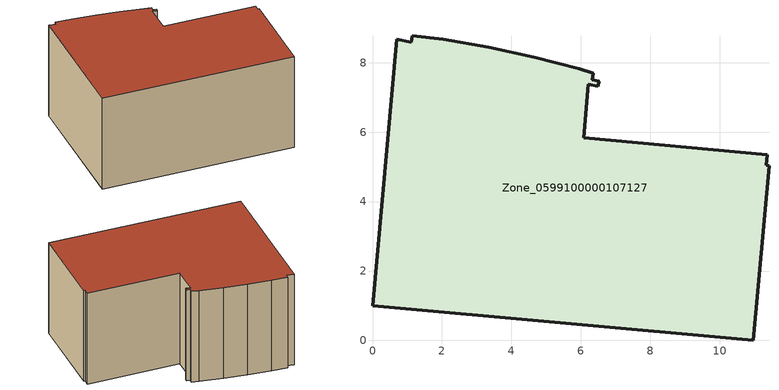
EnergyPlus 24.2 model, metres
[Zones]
Zone_0599100000107127
 floor ground (C_G): 4.66,8.16 5.95,7.82 6.36,7.7 6.32,7.51 6.54,7.46 6.49,7.32 6.22,7.38 6.09,5.84 11.38,5.36 11.34,5.04 11.42,5.03 10.96,0 0,1 0.69,8.68 1.12,8.59 1.15,8.78 2.04,8.67 3.35,8.44 z0
 wall outside (C_F): 6.09,5.84 6.22,7.38 6.49,7.32 6.54,7.46 6.32,7.51 6.36,7.7 5.95,7.82 4.66,8.16 3.35,8.44 2.04,8.67 1.15,8.78 1.12,8.59 0.69,8.68 0,1 10.96,0 11.42,5.03 11.34,5.04 11.38,5.36 6.09,5.84 z0:5.76
 roof outside (C_R): 6.32,7.51 6.36,7.7 5.95,7.82 4.66,8.16 3.35,8.44 2.04,8.67 1.15,8.78 1.12,8.59 0.69,8.68 0,1 10.96,0 11.42,5.03 11.34,5.04 11.38,5.36 6.09,5.84 6.22,7.38 6.49,7.32 6.54,7.46 z5.76
[BUILDING]
Pand.0599100000107127: North Axis=0; Terrain=City; Loads Convergence Tolerance Value=0.04; Temperature Convergence Tolerance Value=0.4; Solar Distribution=FullExterior; Maximum Number of Warmup Days=25; Minimum Number of Warmup Days=1
[Site:Location]
Rotterdam.The.Hague.AP_ZH_NLD Design_Conditions: Latitude=51.96; Longitude=4.45; Time Zone=1; Elevation=-4.5
[SITE:GROUNDTEMPERATURE:BUILDINGSURFACE]
18, 18, 18, 18, 18, 18, 18, 18, 18, 18, 18, 18
[MATERIAL] Thermal Absorptance=0.9; Solar Absorptance=0.7; Visible Absorptance=0.7
Name | Roughness | Thickness | Conductivity | Density | Specific Heat
G.TC.1992-2005 | MediumSmooth | 0.15 | 0.06 | 540 | 1210
F.TC.1992-2005 | Rough | 0.3 | 0.12 | 1920 | 840
R.TC.1992-2005 | MediumRough | 0.2 | 0.08 | 1500 | 1000
[CONSTRUCTION]
C_G: G.TC.1992-2005
C_F: F.TC.1992-2005
C_R: R.TC.1992-2005
[ZONE]
Zone_0599100000107127: Type=1; Multiplier=1; Ceiling Height=Autocalculate; Volume=Autocalculate; Floor Area=autocalculate; Part of Total Floor Area=Yes
[ZONEINFILTRATION:DESIGNFLOWRATE]
Infil_Zone_0599100000107127: Zone or ZoneList or Space or SpaceList=Zone_0599100000107127; Schedule=AlwaysOn; Design Flow Rate Calculation Method=Flow/Area; Flow Rate per Floor Area=0.0015; Constant Term Coefficient=1; Temperature Term Coefficient=0; Velocity Term Coefficient=0; Velocity Squared Term Coefficient=0
[HVACTEMPLATE:ZONE:IDEALLOADSAIRSYSTEM]
Zone_0599100000107127: Maximum Heating Supply Air Temperature=50; Minimum Cooling Supply Air Temperature=13; Maximum Heating Supply Air Humidity Ratio=0.0156; Minimum Cooling Supply Air Humidity Ratio=0.0077; Heating Limit=NoLimit; Cooling Limit=NoLimit; Dehumidification Control Type=ConstantSensibleHeatRatio; Cooling Sensible Heat Ratio=0.7; Dehumidification Setpoint=60; Humidification Control Type=None; Humidification Setpoint=30; Outdoor Air Method=None; Outdoor Air Flow Rate per Person=0.00944; Outdoor Air Flow Rate per Zone Floor Area=0; Outdoor Air Flow Rate per Zone=0; Demand Controlled Ventilation Type=None; Outdoor Air Economizer Type=NoEconomizer; Heat Recovery Type=None; Sensible Heat Recovery Effectiveness=0.7; Latent Heat Recovery Effectiveness=0.65
[ZONECONTROL:THERMOSTAT]
ThermostatControl_Zone_0599100000107127: Zone or ZoneList=Zone_0599100000107127; Control Type Schedule=DualSetpointControlType; Control 1=Thermostat_Zone_0599100000107127; Temperature Difference Between Cutout And Setpoint=0
[THERMOSTATSETPOINT:DUALSETPOINT]
Thermostat_Zone_0599100000107127: Heating Setpoint Temperature Schedule=HeatingSetpoint_Zone_0599100000107127; Cooling Setpoint Temperature Schedule=CoolingSetpoint_Zone_0599100000107127
[SCHEDULE:COMPACT]
HeatingSetpoint_Zone_0599100000107127: Through: 12/31, For: AllDays, Until: 24:00, 21
CoolingSetpoint_Zone_0599100000107127: Through: 12/31, For: AllDays, Until: 24:00, 24
DualSetpointControlType: Through: 12/31, For: AllDays, Until: 24:00, 4
AlwaysOn: Through: 12/31, For: AllDays, Until: 24:00, 1
